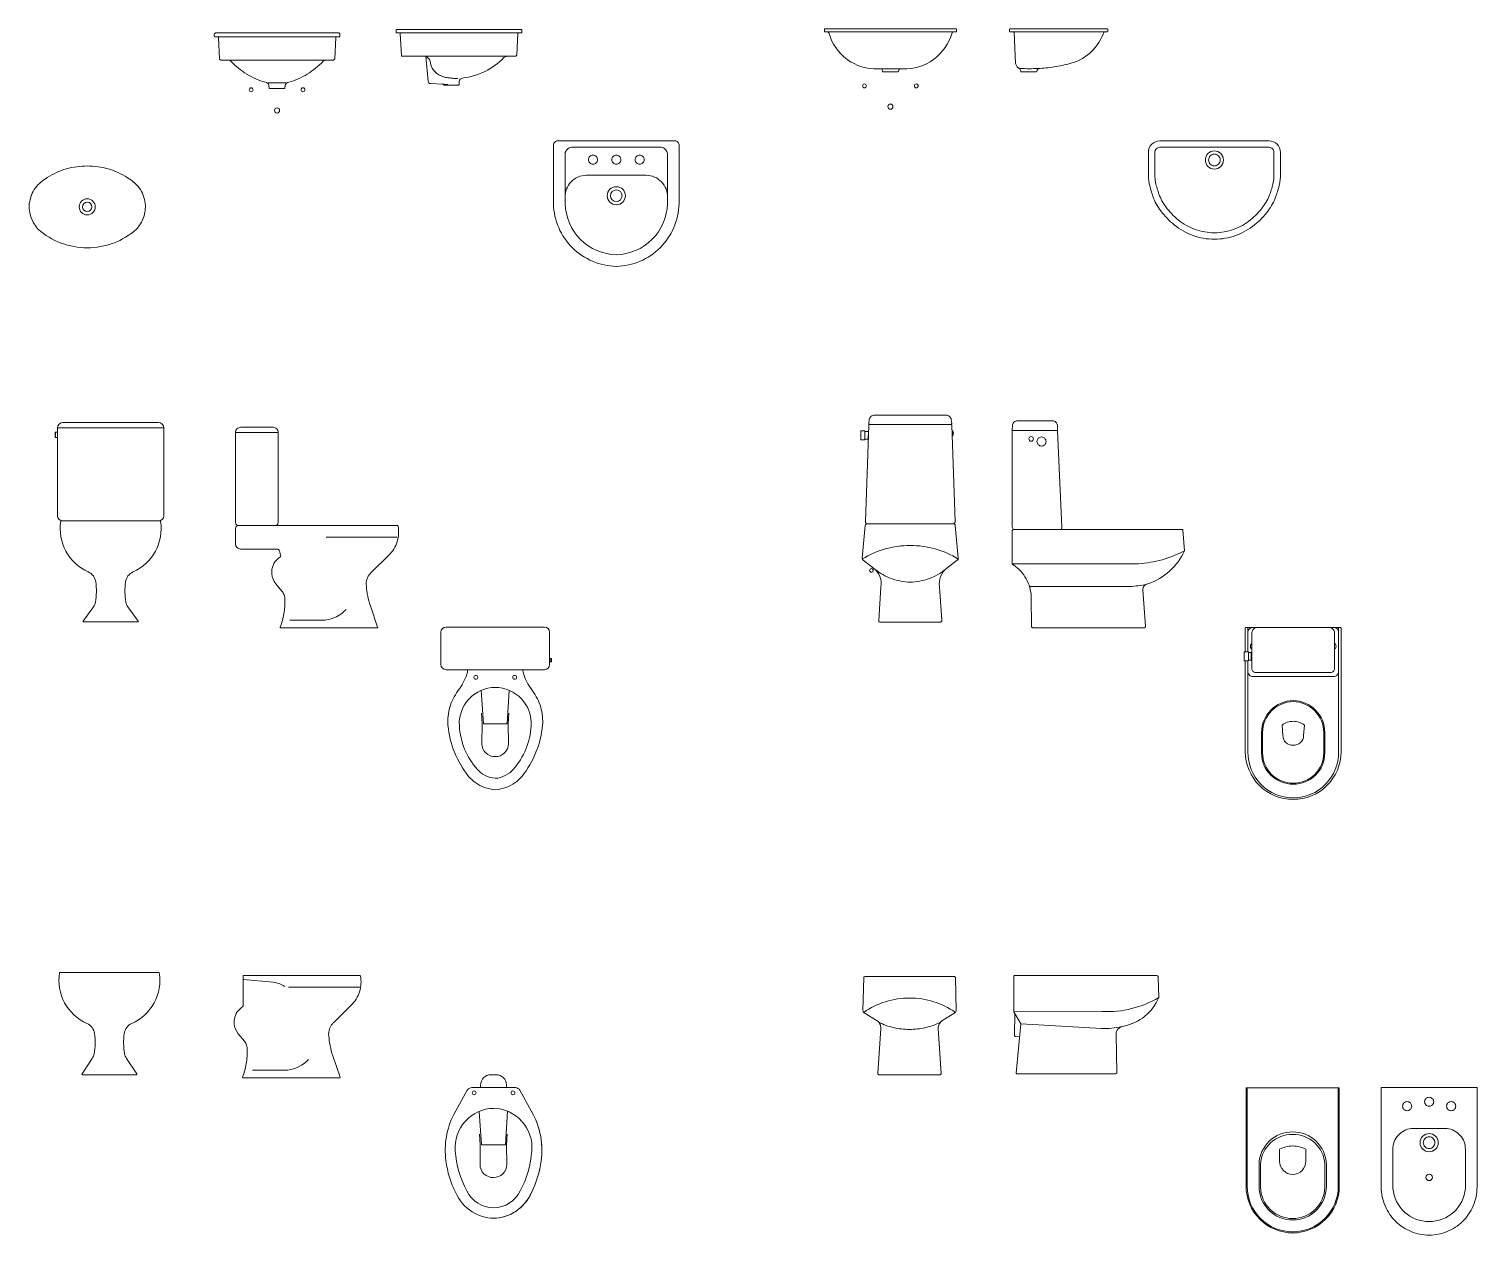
# Model space of a CAD drawing. Header units: centimetres. Extents: x -2385 to -1239, y 2078 to 3034.
# Drawn here: x -2384.6 to -2216.9, y 2535.9 to 2675.7 of the extents above; entities that cross this region are included whole.
import ezdxf

# ---------------------------------------------------------------- set-up
doc = ezdxf.new("R2010")
doc.units = ezdxf.units.CM
doc.header["$LTSCALE"] = 2.54
doc.layers.get('0').update_dxf_attribs({"lineweight": 18})

# ---------------------------------------------------------------- blocks, each defined once
blk = doc.blocks.new('CABVL')
for p, q in [((0.0379, 0.3798), (0.1518, 0.3693)), ((0.2113, 0.3498), (0.4861, 0.3498)), ((0.2081, 0.0298), (0.0715, 0.0298))]:
    blk.add_line(p, q)
at = {"flags": 128}
blk.add_lwpolyline([(0.0407, 0.1416, -0.089867), (0.0494, 0.126, -0.089915), (0.0521, 0.1084, -0.045009), (0.0479, 0.0547, -0.045019), (0.0341, 0.0025), (0.0341, 0.0025, 0.245138), (0.0343, 0.0007, 0.245377), (0.036, -0.0002), (0.2171, -0.0002), (0.4083, -0.0002, 0.239072), (0.4099, 0.0006, 0.23906), (0.4102, 0.0024), (0.382, 0.0853, -0.032437), (0.3719, 0.1229, -0.032443), (0.3668, 0.1614, -0.117602), (0.3694, 0.1891, -0.095345), (0.3807, 0.2088, -0.022025), (0.3843, 0.2127), (0.4535, 0.2804, 0.123846), (0.4854, 0.3323, 0.123842), (0.4889, 0.3932, 0.173278), (0.4882, 0.3943, 0.173272), (0.4869, 0.3948), (0.2171, 0.3948), (0.2171, 0.3948), (0.0361, 0.3948), (0.0361, 0.2766), (0.0361, 0.2766, -0.13052), (0.0359, 0.2756, -0.131099), (0.0352, 0.2749, 0.218293), (0.0021, 0.2268, 0.064413), (0.0014, 0.2088, 0.151775), (0.0171, 0.1703), (0.0407, 0.1416)], format="xyb", close=True, dxfattribs=at)
for centre, radius, start, end in [((0.1437, 0.2807), 0.089, 54.6494, 84.7763), ((0.1933, 0.1584), 0.1294, 276.565, 317.2856)]:
    blk.add_arc(centre, radius, start, end)
blk = doc.blocks.new('CABCDVF')
for p, q in [((-0.215, 0.7145), (-0.215, 0.7305)), ((-0.213, 0.7325), (-0.205, 0.7325)), ((-0.213, 0.7325), (-0.213, 0.7125)), ((0.205, 0.75), (-0.205, 0.75)), ((-0.213, 0.7125), (-0.205, 0.7125))]:
    blk.add_line(p, q)
at = {"flags": 128}
for points in [[(-0.185, 0.39, -0.41421356), (-0.205, 0.41), (-0.205, 0.75, -0.41421356), (-0.185, 0.77), (0, 0.77), (0.185, 0.77, -0.41421356), (0.205, 0.75), (0.205, 0.41, -0.41421356), (0.185, 0.39), (0, 0.39)], [(-0.1928, 0.388278, -0.17965697), (-0.19212, 0.38951, -0.17961793), (-0.1908, 0.39), (0, 0.39), (0.1908, 0.39, -0.17964171), (0.19212, 0.38951, -0.17982306), (0.1928, 0.388278, -0.16480212), (0.172773, 0.272581, -0.1648004), (0.086546, 0.192885, 0.12753489), (0.066911, 0.177216, 0.12749537), (0.057363, 0.153983, 0.03907506), (0.05509, 0.115026, 0.03906622), (0.058905, 0.07619, 0.04964591), (0.061684, 0.066679, 0.0496251), (0.066283, 0.057903), (0.1057, 0.003087, -0.27462287), (0.105778, 0.001044, -0.27468137), (0.104021, 0), (0, 0), (-0.104021, 0, -0.27481267), (-0.105778, 0.001044, -0.27477304), (-0.1057, 0.003087), (-0.066283, 0.057903, 0.04962961), (-0.061684, 0.066679, 0.04962962), (-0.058905, 0.07619, 0.03906516), (-0.05509, 0.115026, 0.03907287), (-0.057363, 0.153983, 0.12749395), (-0.066911, 0.177216, 0.12753729), (-0.086546, 0.192885, -0.16479986), (-0.172773, 0.272581, -0.1648029), (-0.1928, 0.388278)]]:
    blk.add_lwpolyline(points, format="xyb", close=True, dxfattribs=at)
for centre, start, end in [((-0.213, 0.7305), 90, 180), ((-0.213, 0.7145), 180, 270)]:
    blk.add_arc(centre, 0.002, start, end)
blk = doc.blocks.new('CABCDVL')
for p, q in [((0.01, 0.755), (0.175, 0.755)), ((0.3602, 0.35), (0.635, 0.35)), ((0.5572, 0), (0.1849, 0)), ((0.357, 0.03), (0.2204, 0.03))]:
    blk.add_line(p, q)
at = {"flags": 128}
for points in [[(0.01, 0.755, -0.414214), (0.03, 0.775), (0.155, 0.775, -0.414214), (0.175, 0.755), (0.175, 0.407, -0.414214), (0.163, 0.395), (0.022, 0.395, -0.414214), (0.01, 0.407)], [(0.201, 0.1086, 0.089915), (0.1983, 0.1262, 0.089867), (0.1896, 0.1418), (0.166, 0.1705, -0.151775), (0.1503, 0.209, -0.064413), (0.151, 0.227, -0.218293), (0.1841, 0.2751, 0.131099), (0.1848, 0.2758, 0.13052), (0.185, 0.2768), (0.185, 0.2768), (0.1796, 0.2971, 0.166369), (0.176, 0.3025, 0.166308), (0.1699, 0.3046), (0.03, 0.3046, -0.198906), (0.0159, 0.3105, -0.198918), (0.01, 0.3246), (0.01, 0.385, -0.202765), (0.013, 0.3922, -0.202777), (0.0203, 0.395), (0.366, 0.395), (0.366, 0.395), (0.6358, 0.395, -0.173272), (0.6371, 0.3945, -0.173278), (0.6378, 0.3934, -0.123842), (0.6343, 0.3325, -0.123846), (0.6024, 0.2806), (0.5332, 0.2129, 0.022025), (0.5296, 0.209, 0.095345), (0.5183, 0.1893, 0.117602), (0.5157, 0.1616, 0.032443), (0.5208, 0.1231, 0.032437), (0.5309, 0.0855), (0.5591, 0.0026, -0.23906), (0.5588, 0.0008, -0.239072), (0.5572, 0), (0.366, 0), (0.1849, 0, -0.245377), (0.1832, 0.0009, -0.245138), (0.183, 0.0027), (0.183, 0.0027, 0.045019), (0.1968, 0.0549, 0.045009), (0.201, 0.1086)]]:
    blk.add_lwpolyline(points, format="xyb", close=True, dxfattribs=at)
blk.add_arc((0.3422, 0.1586), 0.1294, 276.565, 317.2856)
blk = doc.blocks.new('CABCDVS')
for p, q in [((0.21, -0.1314), (0.2148, -0.1314)), ((0.21, -0.1448), (0.2148, -0.1448)), ((0.2148, -0.1314), (0.2148, -0.1448)), ((0.2168, -0.1334), (0.2168, -0.1428)), ((-0.0456, -0.384), (-0.0542, -0.2541)), ((0.0456, -0.384), (0.0541, -0.2546)), ((-0.05, -0.384), (-0.0527, -0.3431)), ((-0.05, -0.384), (-0.0514, -0.4609)), ((-0.0456, -0.384), (0, -0.384)), ((0.0456, -0.384), (0, -0.384)), ((0.05, -0.384), (0.0527, -0.3431)), ((0.05, -0.384), (0.0514, -0.4609))]:
    blk.add_line(p, q)
at = {"flags": 128}
for points in [[(-0.21, -0.03, -0.41421356), (-0.19, -0.01), (0.19, -0.01, -0.41421356), (0.21, -0.03), (0.21, -0.155, -0.41421356), (0.19, -0.175), (-0.19, -0.175, -0.41421356), (-0.21, -0.155)], [(-0.15716, -0.494163, -0.07268375), (-0.182584, -0.389592, -0.08995136), (-0.175431, -0.319763, -0.08996211), (-0.144211, -0.256894, 0.02043569), (-0.133302, -0.241316, 0.02044417), (-0.1237, -0.2249, 0.0606414), (-0.110144, -0.19306, 0.03244055), (-0.106171, -0.175), (0, -0.175), (0.106171, -0.175, 0.03244071), (0.110144, -0.19306, 0.06064211), (0.1237, -0.2249, 0.02044615), (0.133302, -0.241316, 0.02043583), (0.144211, -0.256894, -0.08996232), (0.175431, -0.319763, -0.08995224), (0.182584, -0.389592, -0.07268315), (0.15716, -0.494163, -0.07268463), (0.102876, -0.587086, -0.1262824), (0.04217, -0.629613, -0.07280347), (0, -0.638798, -0.07280173), (-0.04217, -0.629613, -0.12627937), (-0.102876, -0.587086, -0.07268486), (-0.15716, -0.494163)], [(-0.0825, -0.2043, -0.41421356), (-0.075, -0.1968, -0.41421356), (-0.0675, -0.2043, -0.41421356), (-0.075, -0.2118, -0.41421356)], [(0.0675, -0.2043, -0.41421356), (0.075, -0.1968, -0.41421356), (0.0825, -0.2043, -0.41421356), (0.075, -0.2118, -0.41421356)]]:
    blk.add_lwpolyline(points, format="xyb", close=True, dxfattribs=at)
for centre, radius, start, end in [((0.2148, -0.1334), 0.002, 0, 90), ((0.2148, -0.1428), 0.002, 270, 0), ((0, -0.3825), 0.1389, 90, 183.797749), ((0, -0.3825), 0.138905, 356.202388, 90), ((0.1347, -0.3774), 0.273674, 182.995182, 221.904774), ((-0.1347, -0.3774), 0.273696, 318.095257, 357.004852), ((-0.0013, -0.4608), 0.0501, 180.114363, 271.60014), ((0.0013, -0.4608), 0.050114, 268.627908, 359.88567), ((0.0067, -0.4945), 0.100253, 219.820206, 266.166864), ((-0.0066, -0.4946), 0.100218, 273.776045, 320.180001)]:
    blk.add_arc(centre, radius, start, end)
blk = doc.blocks.new('CABVF')
at = {"flags": 128}
blk.add_lwpolyline([(-0.1727, 0.2776, -0.164833), (-0.1928, 0.3933, -0.179628), (-0.1921, 0.3945), (-0.1921, 0.3945, -0.179468), (-0.1908, 0.395), (0, 0.395), (0.1908, 0.395, -0.179353), (0.1921, 0.3945), (0.1921, 0.3945, -0.179628), (0.1928, 0.3933, -0.164831), (0.1727, 0.2776, -0.164828), (0.0865, 0.1978, 0.127393), (0.0669, 0.1822, 0.127376), (0.0573, 0.1589, 0.039104), (0.055, 0.12, 0.039099), (0.0589, 0.0811, 0.049806), (0.0616, 0.0716, 0.049777), (0.0663, 0.0628), (0.1056, 0.0031, -0.257689), (0.1057, 0.0012, -0.257421), (0.1041, 0), (0, 0), (-0.1041, 0, -0.257544), (-0.1057, 0.0012, -0.257894), (-0.1056, 0.0031), (-0.0663, 0.0628, 0.049778), (-0.0616, 0.0716, 0.04981), (-0.0589, 0.0811, 0.039101), (-0.055, 0.12, 0.039104), (-0.0573, 0.1589, 0.127374), (-0.0669, 0.1822, 0.127391), (-0.0865, 0.1978, -0.164826), (-0.1727, 0.2776)], format="xyb", close=True, dxfattribs=at)
blk = doc.blocks.new('CABVS')
for p, q in [((-0.05, -0.05), (0.05, -0.05)), ((0.05, -0.04), (0.05, -0.05)), ((0.1535, -0.1536), (0.1017, -0.0603)), ((-0.0467, -0.2705), (-0.0556, -0.1418)), ((0.0456, -0.2704), (0.0541, -0.1412)), ((-0.0511, -0.2706), (-0.054, -0.2297)), ((-0.0511, -0.2706), (-0.0523, -0.3474)), ((-0.0467, -0.2705), (-0.0011, -0.2704)), ((0.0456, -0.2704), (0, -0.2704)), ((0.05, -0.2704), (0.0527, -0.2295)), ((0.05, -0.2704), (0.0514, -0.3472))]:
    blk.add_line(p, q)
at = {"flags": 128}
for points in [[(0.183923, -0.332103, -0.04262583), (0.170221, -0.395727, -0.04263175), (0.145927, -0.456105, -0.15026258), (0.083152, -0.529474, -0.13474488), (0, -0.554913, -0.13474395), (-0.083152, -0.529474, -0.15026401), (-0.145927, -0.456105, -0.04263344), (-0.170221, -0.395727, -0.04262616), (-0.183923, -0.332103, -0.07560978), (-0.182287, -0.240538, -0.07561263), (-0.1535, -0.1536), (-0.101693, -0.060304, -0.13387332), (-0.094351, -0.052768, -0.13389687), (-0.0842, -0.05), (-0.05, -0.05), (-0.05, -0.04, -0.19892853), (-0.038284, -0.011716, -0.19891838), (-0.01, 0), (0, 0), (0.01, 0, -0.19892853), (0.038284, -0.011716, -0.19891838), (0.05, -0.04), (0.05, -0.05), (0.0842, -0.05, -0.13390196), (0.094351, -0.052768, -0.13385791), (0.101693, -0.060304), (0.1535, -0.1536, -0.07561327), (0.182287, -0.240538, -0.07560948), (0.183923, -0.332103)], [(-0.0825, -0.07, -0.41421356), (-0.075, -0.0625, -0.41421356), (-0.0675, -0.07, -0.41421356), (-0.075, -0.0775, -0.41421356)], [(0.0675, -0.07, -0.41421356), (0.075, -0.0625, -0.41421356), (0.0825, -0.07, -0.41421356), (0.075, -0.0775, -0.41421356)]]:
    blk.add_lwpolyline(points, format="xyb", close=True, dxfattribs=at)
for centre, radius, start, end in [((0.01, -0.04), 0.04, 0, 90), ((0.0842, -0.07), 0.020008, 28.998977, 90), ((0.0032, -0.2815), 0.151534, 91.210028, 184.958237), ((-0.0032, -0.2815), 0.151567, 355.041721, 88.789861), ((-0.1179, -0.2917), 0.304604, 352.359366, 26.96042), ((0.2211, -0.2707), 0.369673, 183.706853, 208.748963), ((-0.2211, -0.2707), 0.369667, 331.250999, 356.293082), ((-0.1953, -0.2838), 0.382371, 333.200406, 352.728219), ((-0.0022, -0.3472), 0.0501, 180.228724, 272.057813), ((0.0013, -0.3472), 0.050029, 268.052694, 0), ((0.0021, -0.3987), 0.116302, 205.353206, 268.965382), ((-0.0021, -0.3987), 0.116319, 271.034463, 334.647053), ((-0.0047, -0.3908), 0.164267, 271.639566, 336.540427)]:
    blk.add_arc(centre, radius, start, end)
blk = doc.blocks.new('CP616F')
for p, q in [((-0.1751, 0.737), (-0.1751, 0.707)), ((0.164, 0.722), (0.164, 0.738))]:
    blk.add_line(p, q)
at = {"flags": 128}
for points in [[(0, 0), (-0.118, 0), (-0.118, 0, -0.167844), (-0.1209, 0.0026), (-0.121, 0.0027, -0.172139), (-0.1215, 0.0065), (-0.113, 0.136), (-0.113, 0.136, 0.136091), (-0.1172, 0.1764), (-0.1172, 0.1765, 0.135206), (-0.1415, 0.209), (-0.1815, 0.239, -0.148069), (-0.1847, 0.2424), (-0.1847, 0.2424), (-0.1847, 0.2424, -0.168838), (-0.1853, 0.247), (-0.174, 0.374, -0.094388), (-0.1721, 0.3774), (-0.1721, 0.3775), (-0.1721, 0.3775, -0.106609), (-0.169, 0.38), (-0.169, 0.38, -0.017578), (-0.1703, 0.382, -0.01258), (-0.1717, 0.3838), (-0.1717, 0.3839), (-0.1717, 0.3839, -0.075462), (-0.1727, 0.3864), (-0.1727, 0.3864, -0.056761), (-0.173, 0.389), (-0.16, 0.7615), (-0.16, 0.7615, -0.173132), (-0.1592, 0.7632, -0.173132), (-0.1575, 0.764), (-0.1575, 0.764, -0.141052), (-0.1592, 0.7651), (-0.1592, 0.7651, -0.158346), (-0.16, 0.767), (-0.16, 0.767), (-0.1585, 0.7835, -0.168126), (-0.1517, 0.7951), (-0.1516, 0.7952, -0.17109), (-0.1391, 0.8), (-0.139, 0.8), (0, 0.8), (0.139, 0.8), (0.1391, 0.8, -0.17109), (0.1516, 0.7952), (0.1517, 0.7951, -0.168126), (0.1585, 0.7835), (0.16, 0.767), (0.16, 0.767, -0.158346), (0.1592, 0.7651), (0.1592, 0.7651, -0.141052), (0.1575, 0.764), (0.1575, 0.764, -0.173132), (0.1592, 0.7632, -0.173132), (0.16, 0.7615), (0.16, 0.7615), (0.173, 0.389, -0.056761), (0.1727, 0.3864), (0.1727, 0.3864, -0.075462), (0.1717, 0.3839), (0.1717, 0.3839), (0.1717, 0.3838, -0.01258), (0.1703, 0.382, -0.017578), (0.169, 0.38), (0.169, 0.38, -0.106609), (0.1721, 0.3775), (0.1721, 0.3775), (0.1721, 0.3774, -0.094388), (0.174, 0.374), (0.1853, 0.247, -0.168838), (0.1847, 0.2424), (0.1847, 0.2424), (0.1847, 0.2424, -0.148069), (0.1815, 0.239), (0.1415, 0.209, 0.135206), (0.1172, 0.1765), (0.1172, 0.1764, 0.136091), (0.113, 0.136), (0.113, 0.136), (0.1215, 0.0065, -0.172139), (0.121, 0.0027), (0.1209, 0.0026, -0.167844), (0.118, 0), (0.118, 0)], [(-0.1568, 0.2001, -0.414214), (-0.15, 0.2068, -0.414214), (-0.1433, 0.2001, -0.414214), (-0.15, 0.1933, -0.414214)]]:
    blk.add_lwpolyline(points, format="xyb", close=True, dxfattribs=at)
for points in [[(-0.1751, 0.707), (-0.1751, 0.7045), (-0.1911, 0.7045), (-0.1911, 0.7395), (-0.1751, 0.7395), (-0.1751, 0.737)], [(-0.1575, 0.764), (0, 0.764), (0.1575, 0.764)], [(-0.169, 0.38), (0, 0.38), (0.169, 0.38)]]:
    blk.add_lwpolyline(points, dxfattribs=at)
for points in [[(-0.1911, 0.7395), (-0.1751, 0.7395), (-0.1751, 0.7045), (-0.1911, 0.7045)], [(-0.1751, 0.737), (-0.1609, 0.737), (-0.1619, 0.707), (-0.1751, 0.707)]]:
    blk.add_lwpolyline(points, close=True)
for points in [[(0.1614, 0.7204), (0.163, 0.7205), (0.1631, 0.7205, 0.080612), (0.1637, 0.7206), (0.1638, 0.7206, 0.186575), (0.1643, 0.721), (0.1643, 0.721, 0.146626), (0.167, 0.73), (0.167, 0.73, 0.142235), (0.1644, 0.739, 0.031099), (0.1638, 0.7394), (0.1637, 0.7394, 0.080612), (0.1631, 0.7395), (0.163, 0.7395), (0.1608, 0.7395)], [(0.1852, 0.2436), (0.1851, 0.2437, 0.071972), (0.0964, 0.2831), (0.0963, 0.2831, 0.071684), (0, 0.296, 0.071684), (-0.0963, 0.2831), (-0.0964, 0.2831, 0.071972), (-0.1851, 0.2437), (-0.1852, 0.2436)], [(0, 0.1548, -0.083577), (-0.0725, 0.1684, -0.083514), (-0.1366, 0.2048, -0.083514)], [(0, 0.1548, 0.083552), (0.0725, 0.1684, 0.083578), (0.1366, 0.2048, 0.083578)]]:
    blk.add_lwpolyline(points, format="xyb", dxfattribs=at)
blk = doc.blocks.new('CP616L')
for p, q in [((0.012, 0.763), (0.183, 0.763)), ((0.015, 0.38), (0.198, 0.38))]:
    blk.add_line(p, q)
at = {"flags": 128}
for points in [[(0.5335, 0.17), (0.5334, 0.17, 0.180014), (0.5197, 0.1621), (0.5196, 0.162, 0.184558), (0.5145, 0.147), (0.5245, 0.006, -0.173955), (0.5231, 0.0021), (0.5231, 0.0021, -0.177329), (0.5195, 0), (0.5195, 0), (0.0893, 0), (0.0893, 0, -0.14734), (0.0863, 0.0013), (0.0863, 0.0013, -0.142364), (0.0845, 0.004), (0.083, 0.12), (0.083, 0.1201, 0.118942), (0.0638, 0.1897, 0.118328), (0.015, 0.243, -0.09902), (0.012, 0.245, -0.09902), (0.01, 0.248), (0.01, 0.376, -0.170045), (0.0118, 0.3788), (0.0118, 0.3788, -0.153814), (0.015, 0.38), (0.015, 0.38, -0.07463), (0.0118, 0.3841), (0.0118, 0.3841, -0.063608), (0.01, 0.3889), (0.01, 0.389), (0.01, 0.7618), (0.01, 0.7619, -0.142638), (0.0108, 0.7627), (0.0109, 0.7627, -0.116434), (0.012, 0.763, -0.198912), (0.0106, 0.7636), (0.0106, 0.7636), (0.0106, 0.7636, -0.198912), (0.01, 0.765), (0.0103, 0.781, -0.195948), (0.0163, 0.7943), (0.0164, 0.7944), (0.0165, 0.7945, -0.196614), (0.03, 0.8), (0.1654, 0.8, -0.174173), (0.178, 0.7951), (0.1781, 0.795, -0.171401), (0.1847, 0.7831), (0.1847, 0.783), (0.185, 0.765, -0.198912), (0.1844, 0.7636), (0.1844, 0.7636), (0.1844, 0.7636, -0.198912), (0.183, 0.763), (0.183, 0.763, -0.175452), (0.1844, 0.7625, -0.19017), (0.1851, 0.7612), (0.1851, 0.7612), (0.202, 0.389, -0.082763), (0.2008, 0.3842), (0.2007, 0.3841, -0.081951), (0.198, 0.38), (0.6666, 0.38, -0.156317), (0.6681, 0.3795), (0.6681, 0.3795), (0.6682, 0.3794, -0.137266), (0.6691, 0.3783), (0.675, 0.298), (0.675, 0.2979, -0.10282), (0.6175, 0.2194, -0.10243), (0.5335, 0.17)], [(0.0743, 0.73, -0.414214), (0.083, 0.7388, -0.414214), (0.0918, 0.73, -0.414214), (0.083, 0.7213, -0.414214)], [(0.1055, 0.72, -0.414214), (0.123, 0.7375, -0.414214), (0.1405, 0.72, -0.414214), (0.123, 0.7025, -0.414214)]]:
    blk.add_lwpolyline(points, format="xyb", close=True, dxfattribs=at)
for points in [[(0.01, 0.248), (0.4975, 0.248, 0.053929), (0.5888, 0.2635), (0.5889, 0.2635, 0.053812), (0.675, 0.298, 0.053812)], [(0.0764, 0.16), (0.4645, 0.16, 0.02316), (0.4968, 0.1629), (0.4968, 0.1629, 0.023384), (0.5285, 0.1686), (0.5286, 0.1686)]]:
    blk.add_lwpolyline(points, format="xyb", dxfattribs=at)
blk = doc.blocks.new('CP616S')
at = {"flags": 128}
for points in [[(0.1817, -0.01), (0.1817, -0.01, -0.170106), (0.184, -0.0114, -0.166901), (0.185, -0.0137), (0.185, -0.0138), (0.185, -0.491, -0.197938), (0.1305, -0.6212, -0.198045), (0, -0.675, -0.197855), (-0.1305, -0.6212, -0.198125), (-0.185, -0.491), (-0.185, -0.1395), (-0.189, -0.1395), (-0.189, -0.1045), (-0.185, -0.1045), (-0.185, -0.0138), (-0.185, -0.0137, -0.166901), (-0.184, -0.0114, -0.170106), (-0.1817, -0.01), (-0.1817, -0.01), (-0.1725, -0.01), (0, -0.01), (0.1729, -0.01)], [(0, -0.616, -0.201308), (-0.0863, -0.581, -0.201372), (-0.122, -0.495), (-0.122, -0.416), (-0.122, -0.4159, -0.198187), (-0.0863, -0.3294, -0.198314), (-0.0001, -0.293), (0, -0.293), (0.0001, -0.293, -0.198314), (0.0863, -0.3294, -0.198187), (0.122, -0.4159), (0.122, -0.416), (0.122, -0.495, -0.201425), (0.0863, -0.581, -0.201239), (0, -0.616)], [(0, -0.612, 0.20098), (0.0835, -0.5782), (0.0835, -0.5782), (0.0835, -0.5782, 0.201107), (0.118, -0.495), (0.118, -0.416, 0.197794), (0.0835, -0.3322, 0.197913), (0, -0.297, 0.197919), (-0.0835, -0.3322, 0.197781), (-0.118, -0.416), (-0.118, -0.495, 0.201107), (-0.0835, -0.5782), (-0.0835, -0.5782), (-0.0835, -0.5782, 0.20098), (0, -0.612)], [(0, -0.465), (-0.0001, -0.465, -0.204742), (-0.0279, -0.4551), (-0.028, -0.455, -0.205902), (-0.04, -0.428), (-0.043, -0.388, -0.081049), (-0.0228, -0.3769), (-0.0227, -0.3769, -0.084671), (0, -0.373, -0.084671), (0.0227, -0.3769), (0.0228, -0.3769, -0.080968), (0.043, -0.388), (0.04, -0.428, -0.205902), (0.028, -0.455), (0.0279, -0.4551, -0.204742), (0.0001, -0.465), (0, -0.465)]]:
    blk.add_lwpolyline(points, format="xyb", close=True, dxfattribs=at)
for points in [[(0.155, -0.01, -0.206016), (0.1694, -0.0156), (0.1694, -0.0156), (0.1694, -0.0156, -0.206016), (0.175, -0.03), (0.175, -0.18, -0.206016), (0.1694, -0.1944), (0.1694, -0.1944), (0.1694, -0.1944, -0.206016), (0.155, -0.2), (0, -0.2), (-0.155, -0.2, -0.206016), (-0.1694, -0.1944), (-0.1694, -0.1944), (-0.1694, -0.1944, -0.206016), (-0.175, -0.18), (-0.175, -0.1395)], [(-0.175, -0.03), (-0.175, -0.0124, -0.207734), (-0.1745, -0.0108), (-0.1745, -0.0108, -0.192968), (-0.173, -0.01), (-0.1729, -0.01)], [(-0.175, -0.1045), (-0.175, -0.03, -0.206016), (-0.1694, -0.0156), (-0.1694, -0.0156), (-0.1694, -0.0156, -0.206016), (-0.155, -0.01, -0.206016)], [(-0.14, -0.01, 0.16133), (-0.1532, -0.0168), (-0.1532, -0.0168), (-0.1532, -0.0168, 0.16133), (-0.16, -0.03), (-0.16, -0.17, 0.163517), (-0.1551, -0.1799), (-0.155, -0.18), (-0.1549, -0.1801, 0.163517), (-0.145, -0.185), (0, -0.185), (0.145, -0.185, 0.163517), (0.1549, -0.1801), (0.155, -0.18), (0.1551, -0.1799, 0.163517), (0.16, -0.17), (0.16, -0.03, 0.16133), (0.1532, -0.0168), (0.1532, -0.0168), (0.1532, -0.0168, 0.16133), (0.14, -0.01, 0.16133)], [(0.175, -0.0285), (0.175, -0.0124, 0.207734), (0.1745, -0.0108), (0.1745, -0.0108, 0.192968), (0.173, -0.01), (0.1729, -0.01)], [(-0.16, -0.074), (-0.162, -0.074, 0.269143), (-0.1624, -0.074), (-0.1625, -0.0741, 0.162278), (-0.1628, -0.0744), (-0.1628, -0.0744, 0.152553), (-0.1655, -0.083), (-0.1655, -0.0831, 0.160104), (-0.1627, -0.0916, 0.162278), (-0.1624, -0.0919), (-0.1624, -0.0919, 0.116434), (-0.162, -0.092), (-0.16, -0.092)], [(0.16, -0.092), (0.162, -0.092, 0.116434), (0.1624, -0.0919), (0.1624, -0.0919, 0.162278), (0.1627, -0.0916, 0.160104), (0.1655, -0.0831), (0.1655, -0.083, 0.152553), (0.1628, -0.0744), (0.1628, -0.0744, 0.162278), (0.1625, -0.0741), (0.1624, -0.074, 0.269143), (0.162, -0.074), (0.16, -0.074)], [(0.175, -0.1816), (0.175, -0.491, -0.200023), (0.1245, -0.6164, -0.199733), (0, -0.669, -0.199771), (-0.1245, -0.6164, -0.200179), (-0.175, -0.491), (-0.175, -0.1816)]]:
    blk.add_lwpolyline(points, format="xyb", dxfattribs=at)
for points in [[(-0.185, -0.1045), (-0.173, -0.1045), (-0.173, -0.1395), (-0.185, -0.1395)], [(-0.173, -0.137), (-0.162, -0.137), (-0.162, -0.107), (-0.173, -0.107)]]:
    blk.add_lwpolyline(points, dxfattribs=at)
blk = doc.blocks.new('L-37-S')
at = {"flags": 128}
blk.add_lwpolyline([(0, -0.125, 0.067192), (-0.0805, -0.1359), (-0.081, -0.136, 0.065761), (-0.1545, -0.1697), (-0.155, -0.17), (-0.1559, -0.1706, 0.033531), (-0.179, -0.187), (-0.1795, -0.1874, 0.058205), (-0.2, -0.209), (-0.2006, -0.2099, 0.060008), (-0.216, -0.238), (-0.2161, -0.2385, 0.029393), (-0.224, -0.27), (-0.224, -0.2706, 0.101484), (-0.217, -0.324, 0.107036), (-0.1891, -0.3699), (-0.189, -0.37, 0.086995), (-0.1018, -0.4227), (-0.101, -0.423), (-0.1008, -0.4231, 0.088239), (0, -0.441, 0.088239), (0.1008, -0.4231), (0.101, -0.423), (0.1018, -0.4227, 0.086995), (0.189, -0.37), (0.1891, -0.3699, 0.107036), (0.217, -0.324, 0.101484), (0.224, -0.2706), (0.224, -0.27, 0.029393), (0.2161, -0.2385), (0.216, -0.238, 0.060008), (0.2006, -0.2099), (0.2, -0.209, 0.058205), (0.1795, -0.1874), (0.179, -0.187, 0.033531), (0.1559, -0.1706), (0.155, -0.17), (0.1545, -0.1697, 0.065761), (0.081, -0.136), (0.0805, -0.1359, 0.067192), (0, -0.125)], format="xyb", close=True, dxfattribs=at)
for radius in [0.031, 0.018]:
    blk.add_circle((0, -0.283), radius)
blk = doc.blocks.new('L34F')
at = {"flags": 128}
for points in [[(0, -0.215), (0.0291, -0.215, 0.198912), (0.0298, -0.2147), (0.0298, -0.2147, 0.135933), (0.0301, -0.2142), (0.0301, -0.2141), (0.0314, -0.202, -0.158067), (0.0365, -0.1944), (0.0365, -0.1944, -0.150664), (0.0449, -0.191), (0.045, -0.191, 0.065879), (0.1168, -0.1593, 0.064395), (0.178, -0.11), (0.178, -0.11, -0.090225), (0.1828, -0.1065, -0.095831), (0.1885, -0.105), (0.1885, -0.105), (0.2175, -0.105, 0.177059), (0.221, -0.1035), (0.221, -0.1035), (0.221, -0.1035, 0.177059), (0.2225, -0.1), (0.2265, -0.018), (0.2265, -0.0179, -0.181667), (0.2272, -0.016, -0.192582), (0.2292, -0.015), (0.2293, -0.015), (0.24, -0.015), (0.24, -0.015, 0.173132), (0.2417, -0.0142, 0.173132), (0.2425, -0.0125), (0.2425, -0.0125), (0.2425, -0.0065), (0.2425, -0.0065, 0.198912), (0.2406, -0.0019, 0.198912), (0.236, 0), (0.236, 0), (0, 0), (-0.236, 0), (-0.236, 0, 0.198912), (-0.2406, -0.0019, 0.198912), (-0.2425, -0.0065), (-0.2425, -0.0065), (-0.2425, -0.0125), (-0.2425, -0.0125, 0.173132), (-0.2417, -0.0142, 0.173132), (-0.24, -0.015), (-0.24, -0.015), (-0.2293, -0.015), (-0.2292, -0.015, -0.192582), (-0.2272, -0.016, -0.181667), (-0.2265, -0.0179), (-0.2265, -0.018), (-0.2225, -0.1, 0.198912), (-0.2211, -0.1034), (-0.221, -0.1035, 0.186575), (-0.2176, -0.105), (-0.2175, -0.105), (-0.1885, -0.105), (-0.1885, -0.105, -0.095831), (-0.1828, -0.1065, -0.090225), (-0.178, -0.11), (-0.178, -0.11, 0.065207), (-0.117, -0.1592), (-0.1168, -0.1593, 0.065888), (-0.045, -0.191), (-0.0449, -0.191, -0.150664), (-0.0365, -0.1944, -0.149616), (-0.0314, -0.202), (-0.0314, -0.202), (-0.0301, -0.2141), (-0.0301, -0.2141, 0.250765), (-0.0298, -0.2147), (-0.0298, -0.2147, 0.198912), (-0.0291, -0.215)], [(-0.1075, -0.22, -0.414214), (-0.1, -0.2125, -0.414214), (-0.0925, -0.22, -0.414214), (-0.1, -0.2275, -0.414214)], [(0.0925, -0.22, -0.414214), (0.1, -0.2125, -0.414214), (0.1075, -0.22, -0.414214), (0.1, -0.2275, -0.414214)]]:
    blk.add_lwpolyline(points, format="xyb", close=True, dxfattribs=at)
for points in [[(-0.2293, -0.015), (0, -0.015), (0.2293, -0.015)], [(0.1885, -0.105), (0, -0.105), (-0.1885, -0.105)]]:
    blk.add_lwpolyline(points, dxfattribs=at)
blk.add_lwpolyline([(-0.035, -0.1927, 0.017245), (-0.0176, -0.1937), (-0.0175, -0.1937, 0.017104), (-0.0001, -0.1935), (0, -0.1935), (0.0001, -0.1935, 0.017104), (0.0175, -0.1937), (0.0176, -0.1937, 0.017245), (0.035, -0.1927, 0.017245)], format="xyb", dxfattribs=at)
for start, end in [(90, 270), (270, 90)]:
    blk.add_arc((0, -0.3), 0.01, start, end)
blk = doc.blocks.new('L34L')
blk.add_line((0.473, -0.013), (0.0125, -0.013))
at = {"flags": 128}
blk.add_lwpolyline([(0.02, -0.101), (0.015, -0.016, 0.230585), (0.0145, -0.0141), (0.0144, -0.014), (0.0144, -0.014, 0.244735), (0.0125, -0.013), (0.0018, -0.013, -0.213114), (0.0007, -0.0127), (0.0007, -0.0127), (0.0007, -0.0127, -0.213377), (0, -0.0116), (0, -0.0032, -0.178008), (0.0017, -0.0008), (0.0017, -0.0008, -0.178335), (0.0044, 0), (0.0045, 0), (0.4821, 0), (0.4822, 0, -0.198912), (0.4841, -0.0008), (0.4842, -0.0009, -0.214228), (0.485, -0.0027), (0.485, -0.0112), (0.485, -0.0113, -0.222585), (0.4844, -0.0126), (0.4843, -0.0127, -0.243023), (0.4829, -0.013), (0.473, -0.013, 0.162278), (0.4709, -0.0139), (0.4708, -0.014, 0.198912), (0.47, -0.016), (0.465, -0.099), (0.465, -0.0991, -0.186575), (0.4635, -0.1025), (0.4635, -0.1025, -0.177059), (0.46, -0.104), (0.427, -0.104, 0.089486), (0.4211, -0.1055), (0.421, -0.1055, 0.087907), (0.416, -0.109), (0.416, -0.109, -0.084306), (0.3428, -0.1622), (0.3427, -0.1622, -0.084887), (0.2561, -0.188), (0.256, -0.188), (0.256, -0.188, 0.159384), (0.2474, -0.1922, 0.159408), (0.2429, -0.2005), (0.2429, -0.2005), (0.2425, -0.213, -0.162278), (0.2416, -0.2145, -0.156317), (0.24, -0.215), (0.24, -0.215), (0.212, -0.215), (0.184, -0.215, 0.012976), (0.1822, -0.2134), (0.1821, -0.2134), (0.1821, -0.2134, 0.043877), (0.18, -0.212), (0.132, -0.209), (0.132, -0.209, -0.190457), (0.1259, -0.2068, -0.19259), (0.123, -0.201), (0.123, -0.201), (0.114, -0.104), (0.024, -0.104, -0.198912), (0.0215, -0.1034), (0.0214, -0.1033, -0.215821), (0.02, -0.1011), (0.02, -0.101)], format="xyb", close=True, dxfattribs=at)
blk.add_lwpolyline([(0.427, -0.104), (0.114, -0.104, -0.132882), (0.1269, -0.1155), (0.1269, -0.1155), (0.1269, -0.1156, -0.133184), (0.132, -0.132), (0.132, -0.132, 0.130501), (0.1503, -0.1641), (0.1503, -0.1641, 0.128424), (0.182, -0.183, 0.030886), (0.1968, -0.1863), (0.1969, -0.1863, 0.029767), (0.212, -0.188, 0.027584), (0.2247, -0.1897, 0.027222), (0.2375, -0.1902), (0.2376, -0.1902)], format="xyb", dxfattribs=at)
blk.add_arc((0.3642, 3.1061), 3.3232, 266.8226, 267.1506)
blk = doc.blocks.new('L34S')
for p, q in [((-0.2425, -0.2436), (-0.2425, -0.2187)), ((0.2425, -0.2187), (0.2425, -0.2436))]:
    blk.add_line(p, q)
at = {"flags": 128}
for points in [[(0, 0), (0.2268, 0), (0.2268, 0, -0.164061), (0.2372, -0.0047), (0.2372, -0.0047, -0.166452), (0.2425, -0.0149), (0.2425, -0.2436, -0.192435), (0.1695, -0.4128, -0.192584), (0, -0.485, -0.192619), (-0.1695, -0.4128, -0.192373), (-0.2425, -0.2436), (-0.2425, -0.0149, -0.166452), (-0.2372, -0.0047), (-0.2372, -0.0047, -0.167426), (-0.227, 0), (-0.2268, 0)], [(-0.1075, -0.073, -0.414214), (-0.09, -0.0555, -0.414214), (-0.0725, -0.073, -0.414214), (-0.09, -0.0905, -0.414214)], [(0, -0.0905, 0.414214), (0.0175, -0.073, 0.414214), (0, -0.0555, 0.414214), (-0.0175, -0.073, 0.414214), (0, -0.0905)], [(0.0725, -0.073, -0.414214), (0.09, -0.0555, -0.414214), (0.1075, -0.073, -0.414214), (0.09, -0.0905, -0.414214)], [(0, -0.133), (0.116, -0.133), (0.116, -0.133, -0.20272), (0.1747, -0.1582), (0.1748, -0.1583, -0.203367), (0.1975, -0.218), (0.1975, -0.243, -0.19163), (0.1379, -0.3807), (0.1378, -0.3808, -0.191612), (0, -0.44, -0.191612), (-0.1378, -0.3808), (-0.1379, -0.3807, -0.191671), (-0.1975, -0.243), (-0.1975, -0.218, -0.203367), (-0.1748, -0.1583), (-0.1747, -0.1582, -0.20272), (-0.116, -0.133), (-0.116, -0.133)]]:
    blk.add_lwpolyline(points, format="xyb", close=True, dxfattribs=at)
blk.add_lwpolyline([(-0.1975, -0.212), (-0.1975, -0.05, -0.181395), (-0.1899, -0.033), (-0.1899, -0.033), (-0.1899, -0.033, -0.18353), (-0.1731, -0.025), (0, -0.025), (0.1731, -0.025, -0.18353), (0.1899, -0.033), (0.1899, -0.033), (0.1899, -0.033, -0.181395), (0.1975, -0.05), (0.1975, -0.212)], format="xyb", dxfattribs=at)
for radius, start, end in [(0.035, 90, 270), (0.0225, 90, 270), (0.035, 270, 90), (0.0225, 270, 90)]:
    blk.add_arc((0, -0.212), radius, start, end)
blk = doc.blocks.new('L36F')
for p, q in [((0.241, -0.0115), (-0.241, -0.0115)), ((-0.036, -0.154), (0.036, -0.154))]:
    blk.add_line(p, q)
at = {"flags": 128}
for points in [[(-0.041, -0.154, -0.01469), (-0.0444, -0.1539), (-0.0444, -0.1539, -0.013876), (-0.0478, -0.1538), (-0.0479, -0.1538, -0.169831), (-0.1672, -0.1175), (-0.1673, -0.1174, -0.169468), (-0.238, -0.0145), (-0.238, -0.0145, 0.13052), (-0.2391, -0.0126, 0.13052), (-0.241, -0.0115), (-0.241, -0.0115), (-0.2532, -0.0115), (-0.2533, -0.0115, -0.198912), (-0.2545, -0.011), (-0.2546, -0.0109, -0.175452), (-0.255, -0.0097), (-0.255, -0.0018, -0.175452), (-0.2546, -0.0006), (-0.2545, -0.0005, -0.198912), (-0.2533, 0), (-0.2532, 0), (0.2532, 0, -0.175452), (0.2544, -0.0004), (0.2545, -0.0005), (0.2546, -0.0006, -0.175452), (0.255, -0.0018), (0.255, -0.0097, -0.175452), (0.2546, -0.0109), (0.2545, -0.011), (0.2544, -0.0111, -0.175452), (0.2532, -0.0115), (0.241, -0.0115), (0.241, -0.0115, 0.13052), (0.2391, -0.0126), (0.239, -0.0127, 0.167619), (0.238, -0.0145), (0.238, -0.0146, -0.170481), (0.1671, -0.1175), (0.167, -0.1176, -0.169729), (0.0473, -0.1538), (0.0472, -0.1538, 0.016644), (0.0442, -0.1539), (0.0442, -0.1539, -0.015606), (0.041, -0.154), (0.041, -0.154, 0.17207), (0.0345, -0.1565), (0.0345, -0.1565, 0.169116), (0.031, -0.1625, -0.162278), (0.0307, -0.164, -0.174973), (0.0295, -0.165), (0.0295, -0.165), (0, -0.165), (-0.0296, -0.165), (-0.0296, -0.165, -0.174973), (-0.0308, -0.164, -0.193389), (-0.031, -0.1625), (-0.031, -0.1625, 0.288598), (-0.0334, -0.1552), (-0.0334, -0.1552, 0.289686), (-0.041, -0.154), (-0.041, -0.154)], [(-0.1075, -0.22, -0.414214), (-0.1, -0.2125, -0.414214), (-0.0925, -0.22, -0.414214), (-0.1, -0.2275, -0.414214)], [(0.0925, -0.22, -0.414214), (0.1, -0.2125, -0.414214), (0.1075, -0.22, -0.414214), (0.1, -0.2275, -0.414214)], [(-0.01, -0.3, -0.414214), (0, -0.29, -0.414214), (0.01, -0.3, -0.414214), (0, -0.31, -0.414214)]]:
    blk.add_lwpolyline(points, format="xyb", close=True, dxfattribs=at)
blk = doc.blocks.new('L36L')
blk.add_line((0.3682, -0.011), (0.0152, -0.011))
at = {"flags": 128}
blk.add_lwpolyline([(0.0181, -0.0143), (0.0241, -0.1326), (0.0241, -0.1327, 0.109183), (0.0286, -0.1441, 0.110018), (0.0377, -0.1525), (0.0377, -0.1525), (0.0378, -0.1525, -0.118153), (0.0421, -0.1573), (0.0421, -0.1573, -0.126713), (0.0437, -0.1635, 0.128092), (0.0442, -0.1646), (0.0442, -0.1646, 0.198912), (0.0452, -0.165), (0.0452, -0.165), (0.1043, -0.165), (0.1043, -0.165, 0.198912), (0.1053, -0.1646), (0.1053, -0.1646, 0.148069), (0.1058, -0.1637), (0.1058, -0.1637, -0.187233), (0.1099, -0.1557, -0.187309), (0.1181, -0.1525), (0.1182, -0.1525), (0.1182, -0.1525, 0.025017), (0.1802, -0.1452), (0.1803, -0.1452, 0.025575), (0.2412, -0.1315), (0.2412, -0.1315, 0.118055), (0.3169, -0.087, 0.11729), (0.3645, -0.0131), (0.3645, -0.0131, -0.142638), (0.3661, -0.0116, -0.106388), (0.368, -0.011), (0.3682, -0.011), (0.378, -0.011, 0.198912), (0.3794, -0.0104), (0.3794, -0.0104), (0.3794, -0.0104, 0.198912), (0.38, -0.009), (0.38, -0.002, 0.198912), (0.3794, -0.0006), (0.3794, -0.0006), (0.3794, -0.0006, 0.198912), (0.378, 0), (0.002, 0, 0.198912), (0.0006, -0.0006), (0.0006, -0.0006), (0.0006, -0.0006, 0.198912), (0, -0.002), (0, -0.009, 0.198912), (0.0006, -0.0104), (0.0006, -0.0104), (0.0006, -0.0104, 0.198912), (0.002, -0.011), (0.0152, -0.011, -0.156317), (0.0173, -0.0121), (0.0173, -0.0121), (0.0174, -0.0122, -0.170304), (0.0181, -0.0143, -0.170304)], format="xyb", dxfattribs=at)
blk.add_arc((0.0766, 0.5128), 0.6663, 266.8683, 273.123)
blk = doc.blocks.new('L36S')
at = {"flags": 128}
for points in [[(0, -0.38, -0.084894), (-0.0824, -0.3657), (-0.0824, -0.3657, -0.085064), (-0.1552, -0.3246), (-0.1552, -0.3246), (-0.1552, -0.3246, -0.031032), (-0.1828, -0.2991), (-0.1828, -0.2991, -0.031068), (-0.2072, -0.2704, -0.035012), (-0.2245, -0.2434, -0.036281), (-0.2376, -0.2142), (-0.2376, -0.2142, -0.015214), (-0.2453, -0.1906), (-0.2453, -0.1905, -0.01469), (-0.2514, -0.1665), (-0.2514, -0.1665, -0.028752), (-0.2543, -0.1473), (-0.2543, -0.1473), (-0.2543, -0.1473, -0.028291), (-0.255, -0.1279), (-0.255, -0.044, -0.198912), (-0.2421, -0.0129), (-0.2421, -0.0129), (-0.2421, -0.0129, -0.198912), (-0.211, 0), (0, 0), (0.211, 0, -0.198912), (0.2421, -0.0129), (0.2421, -0.0129), (0.2421, -0.0129, -0.198912), (0.255, -0.044), (0.255, -0.1279, -0.028291), (0.2543, -0.1473), (0.2543, -0.1473), (0.2543, -0.1473, -0.028752), (0.2514, -0.1665, -0.016624), (0.2452, -0.1905), (0.2452, -0.1905, -0.017139), (0.2376, -0.2142), (0.2376, -0.2142, -0.036281), (0.2245, -0.2434, -0.03498), (0.2072, -0.2704, -0.031068), (0.1828, -0.2991), (0.1828, -0.2991, -0.031032), (0.1552, -0.3246), (0.1552, -0.3246), (0.1552, -0.3246, -0.085064), (0.0824, -0.3657), (0.0824, -0.3657, -0.084894), (0, -0.38)], [(0, -0.355, -0.085157), (-0.074, -0.3421, -0.085858), (-0.1394, -0.3052, -0.030741), (-0.1648, -0.2818), (-0.1648, -0.2818, -0.030671), (-0.1872, -0.2554), (-0.1872, -0.2554, -0.035618), (-0.2025, -0.2315, -0.034785), (-0.2141, -0.2057, -0.016328), (-0.2212, -0.1837), (-0.2212, -0.1836, -0.017818), (-0.227, -0.1612, -0.030694), (-0.2294, -0.1449), (-0.2294, -0.1448), (-0.2294, -0.1448, -0.030054), (-0.23, -0.1282), (-0.23, -0.044), (-0.23, -0.0439, -0.201255), (-0.2244, -0.0306, -0.201255), (-0.2111, -0.025), (-0.211, -0.025), (0, -0.025), (0.211, -0.025), (0.2111, -0.025, -0.201255), (0.2244, -0.0306, -0.201255), (0.23, -0.0439), (0.23, -0.044), (0.23, -0.1282, -0.030054), (0.2294, -0.1448), (0.2294, -0.1448), (0.2294, -0.1449, -0.030694), (0.227, -0.1612), (0.227, -0.1612, -0.013632), (0.2212, -0.1836), (0.2212, -0.1837, -0.016328), (0.2141, -0.2057, -0.034764), (0.2025, -0.2315, -0.035643), (0.1872, -0.2554), (0.1872, -0.2554, -0.030671), (0.1648, -0.2818), (0.1648, -0.2818, -0.030741), (0.1394, -0.3052), (0.1393, -0.3053, -0.085194), (0.074, -0.3421, -0.085188), (0, -0.355)], [(-0.035, -0.074, -0.414214), (0, -0.039, -0.414214), (0.035, -0.074, -0.414214), (0, -0.109, -0.414214)], [(-0.0225, -0.074, -0.414214), (0, -0.0515, -0.414214), (0.0225, -0.074, -0.414214), (0, -0.0965, -0.414214)]]:
    blk.add_lwpolyline(points, format="xyb", close=True, dxfattribs=at)
blk = doc.blocks.new('P60F')
at = {"flags": 128}
blk.add_lwpolyline([(0, 0), (-0.1182, 0), (-0.1184, 0, -0.192968), (-0.1214, 0.0016), (-0.1214, 0.0017, -0.207652), (-0.1225, 0.005), (-0.111, 0.179), (-0.111, 0.179, 0.126904), (-0.1144, 0.1953), (-0.1144, 0.1953, 0.124585), (-0.125, 0.208), (-0.175, 0.239, -0.116731), (-0.1787, 0.2429), (-0.1787, 0.2429), (-0.1787, 0.2429, -0.124747), (-0.18, 0.248), (-0.177, 0.375), (-0.177, 0.375, -0.155798), (-0.1749, 0.3785, -0.162278), (-0.171, 0.38), (0, 0.38), (0.171, 0.38), (0.1711, 0.38, -0.16996), (0.1748, 0.3785), (0.1748, 0.3785, -0.163465), (0.177, 0.375), (0.18, 0.248, -0.124747), (0.1787, 0.2429), (0.1787, 0.2429), (0.1787, 0.2429, -0.116731), (0.175, 0.239), (0.125, 0.208, 0.124585), (0.1144, 0.1953), (0.1144, 0.1953, 0.126904), (0.111, 0.179), (0.111, 0.179), (0.1225, 0.005, -0.183862), (0.1214, 0.0016), (0.1214, 0.0016, -0.181335), (0.1182, 0)], format="xyb", close=True, dxfattribs=at)
for points in [[(0.1772, 0.2408), (0.1771, 0.2409, 0.076964), (0.0929, 0.2821, 0.076452), (0, 0.296, 0.076515), (-0.0929, 0.2821, 0.076964), (-0.1771, 0.2409), (-0.1772, 0.2408)], [(-0.119, 0.2024), (-0.1189, 0.2024, 0.058199), (-0.0611, 0.1818), (-0.061, 0.1818, 0.058627), (0, 0.175, 0.058627), (0.061, 0.1818), (0.0611, 0.1818, 0.058199), (0.1189, 0.2024), (0.119, 0.2024)]]:
    blk.add_lwpolyline(points, format="xyb", dxfattribs=at)
blk = doc.blocks.new('P60L')
blk.add_line((0.05, 0), (0.21, 0))
at = {"flags": 128}
blk.add_lwpolyline([(0.065, 0.193), (0.047, 0.003, 0.198912), (0.0478, 0.001), (0.0479, 0.0009), (0.048, 0.0008, 0.198912), (0.05, 0), (0.43, 0, 0.17378), (0.4333, 0.001), (0.4333, 0.001), (0.4333, 0.001, 0.176041), (0.435, 0.004), (0.432, 0.1519), (0.432, 0.152, -0.185373), (0.4407, 0.1741), (0.4407, 0.1741, -0.183336), (0.462, 0.185), (0.462, 0.185, 0.124109), (0.5434, 0.2229, 0.124137), (0.597, 0.295), (0.5951, 0.375, 0.125825), (0.5931, 0.3781), (0.5931, 0.3781, 0.116434), (0.5901, 0.38), (0.59, 0.38), (0.0401, 0.38, 0.155985), (0.0377, 0.378), (0.0377, 0.378), (0.0377, 0.378, 0.146424), (0.037, 0.375), (0.037, 0.24)], format="xyb", close=True, dxfattribs=at)
for points in [[(0.037, 0.24), (0.38, 0.241, 0.072139), (0.4924, 0.2523, 0.071846), (0.597, 0.295, 0.071846)], [(0.0603, 0.143), (0.044, 0.144), (0.044, 0.144, -0.206262), (0.0414, 0.1453, -0.202771), (0.0405, 0.1479), (0.0405, 0.148), (0.0406, 0.234)], [(0.065, 0.193), (0.376, 0.175, 0.026569), (0.4153, 0.1769), (0.4154, 0.1769, 0.026892), (0.4543, 0.1832), (0.4543, 0.1832)]]:
    blk.add_lwpolyline(points, format="xyb", dxfattribs=at)
blk = doc.blocks.new('P60S')
at = {"flags": 128}
for points in [[(0, -0.61, -0.197535), (-0.1271, -0.5571, -0.197701), (-0.18, -0.43), (-0.18, -0.05), (0, -0.05), (0.18, -0.05), (0.18, -0.43, -0.197535), (0.1271, -0.5571, -0.197701), (0, -0.61)], [(0, -0.22, -0.196577), (0.0903, -0.2553), (0.0904, -0.2554, -0.196412), (0.13, -0.344), (0.13, -0.431, -0.198485), (0.0916, -0.5224), (0.0916, -0.5224, -0.198367), (0.0001, -0.56), (0, -0.56, -0.198027), (-0.0917, -0.5224, -0.19814), (-0.13, -0.431), (-0.13, -0.344, -0.197283), (-0.0904, -0.2554), (-0.0904, -0.2554), (-0.0903, -0.2553, -0.196577), (0, -0.22)], [(0, -0.5545, 0.195063), (0.0866, -0.5196), (0.0867, -0.5195, 0.195577), (0.1244, -0.4342), (0.1244, -0.434), (0.1245, -0.431), (0.1245, -0.344, 0.193138), (0.0852, -0.262), (0.0851, -0.2619, 0.194053), (0, -0.23, 0.194053), (-0.0851, -0.2619), (-0.0852, -0.262), (-0.0852, -0.262, 0.194081), (-0.1245, -0.344), (-0.1245, -0.431), (-0.1245, -0.434), (-0.1245, -0.4342, 0.195064), (-0.0867, -0.5195), (-0.0866, -0.5196, 0.195063), (0, -0.5545)], [(0, -0.384, -0.201014), (-0.036, -0.3691), (-0.036, -0.3691, -0.200864), (-0.0505, -0.333), (-0.0505, -0.333), (-0.051, -0.287, -0.048289), (-0.0261, -0.278), (-0.0261, -0.278, -0.046258), (-0.0001, -0.274), (0, -0.274), (0.0001, -0.274, -0.046258), (0.0261, -0.278), (0.0261, -0.278, -0.048289), (0.051, -0.287), (0.0505, -0.333), (0.0505, -0.333, -0.200864), (0.036, -0.3691), (0.036, -0.3691, -0.201014), (0, -0.384)]]:
    blk.add_lwpolyline(points, format="xyb", close=True, dxfattribs=at)
blk.add_lwpolyline([(-0.176, -0.05), (-0.176, -0.43, 0.197677), (-0.1243, -0.5542), (-0.1242, -0.5543, 0.19784), (-0.0001, -0.606), (0.0001, -0.606, 0.19784), (0.1242, -0.5543), (0.1243, -0.5542, 0.197842), (0.176, -0.4301), (0.176, -0.43), (0.176, -0.05)], format="xyb", dxfattribs=at)
blk = doc.blocks.new('B60S')
at = {"flags": 128}
for points in [[(-0.185, -0.475), (-0.185, -0.4751, 0.097106), (-0.1701, -0.547, 0.096583), (-0.129, -0.608, 0.096636), (-0.0695, -0.6464, 0.095626), (-0.0001, -0.66), (0, -0.66), (0.0001, -0.66, 0.095626), (0.0695, -0.6464, 0.096605), (0.129, -0.608, 0.096545), (0.1701, -0.547, 0.097106), (0.185, -0.4751), (0.185, -0.475), (0.185, -0.09), (0, -0.09), (-0.185, -0.09)], [(-0.1025, -0.162, -0.414214), (-0.085, -0.1445, -0.414214), (-0.0675, -0.162, -0.414214), (-0.085, -0.1795, -0.414214)], [(0, -0.1625, 0.414214), (0.0175, -0.145, 0.414214), (0, -0.1275, 0.414214), (-0.0175, -0.145, 0.414214), (0, -0.1625)], [(0.0675, -0.162, -0.414214), (0.085, -0.1445, -0.414214), (0.1025, -0.162, -0.414214), (0.085, -0.1795, -0.414214)], [(-0.14, -0.48, 0.187784), (-0.0949, -0.5712, 0.187896), (0, -0.608, 0.188049), (0.0949, -0.5712, 0.187922), (0.14, -0.48), (0.14, -0.329, 0.184267), (0.12, -0.275), (0.12, -0.275, 0.183514), (0.069, -0.248), (0, -0.248), (-0.069, -0.248, 0.183514), (-0.12, -0.275), (-0.12, -0.275, 0.184101), (-0.14, -0.329)], [(0, -0.338, 0.414214), (0.035, -0.303, 0.414214), (0, -0.268, 0.414214), (-0.035, -0.303, 0.414214), (0, -0.338)], [(0, -0.2805, 0.414214), (-0.0225, -0.303, 0.414214), (0, -0.3255, 0.414214), (0.0225, -0.303, 0.414214), (0, -0.2805)], [(0, -0.4245, 0.414214), (-0.0125, -0.437, 0.414214), (0, -0.4495, 0.414214), (0.0125, -0.437, 0.414214), (0, -0.4245)]]:
    blk.add_lwpolyline(points, format="xyb", close=True, dxfattribs=at)

msp = doc.modelspace()

# ---------------------------------------------------------------- block references
at = {"xscale": 30, "yscale": 30, "zscale": 30}
for name, p in [('L34F', (-2355.89, 2675.28)), ('L34L', (-2342.08, 2675.68)), ('L36F', (-2284.83, 2675.73)), ('L36L', (-2271.04, 2675.73)), ('L34S', (-2316.59, 2662.76)), ('L36S', (-2247.29, 2662.76)), ('L-37-S', (-2377.88, 2663.6)), ('CP616F', (-2282.53, 2606.97)), ('CABCDVF', (-2375.17, 2607.01)), ('CABCDVL', (-2361.01, 2606.31)), ('CP616L', (-2271.01, 2606.31)), ('CABCDVS', (-2330.61, 2606.71)), ('CP616S', (-2238.16, 2606.67)), ('CABVF', (-2375.32, 2554.52)), ('CABVL', (-2360.9, 2554.16)), ('P60F', (-2282.61, 2554.52)), ('P60L', (-2271.65, 2554.61)), ('CABVS', (-2330.81, 2554.52)), ('P60S', (-2238.22, 2554.48)), ('B60S', (-2222.41, 2555.73))]:
    msp.add_blockref(name, p, dxfattribs=at)

doc.saveas('drawing.dxf')
